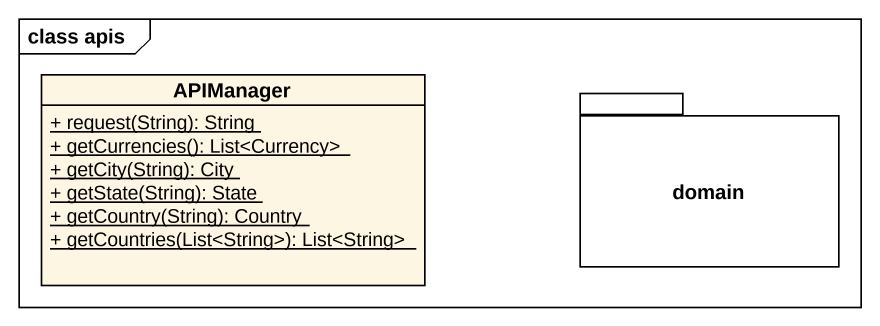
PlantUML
@startuml
mainframe class apis
hide circle
hide empty members
skinparam classAttributeIconSize 0
class APIManager {
  {static} + request(String): String
  {static} + getCurrencies(): List<Currency>
  {static} + getCity(String): City
  {static} + getState(String): State
  {static} + getCountry(String): Country
  {static} + getCountries(List<String>): List<String>
}
package domain {
}
@enduml
